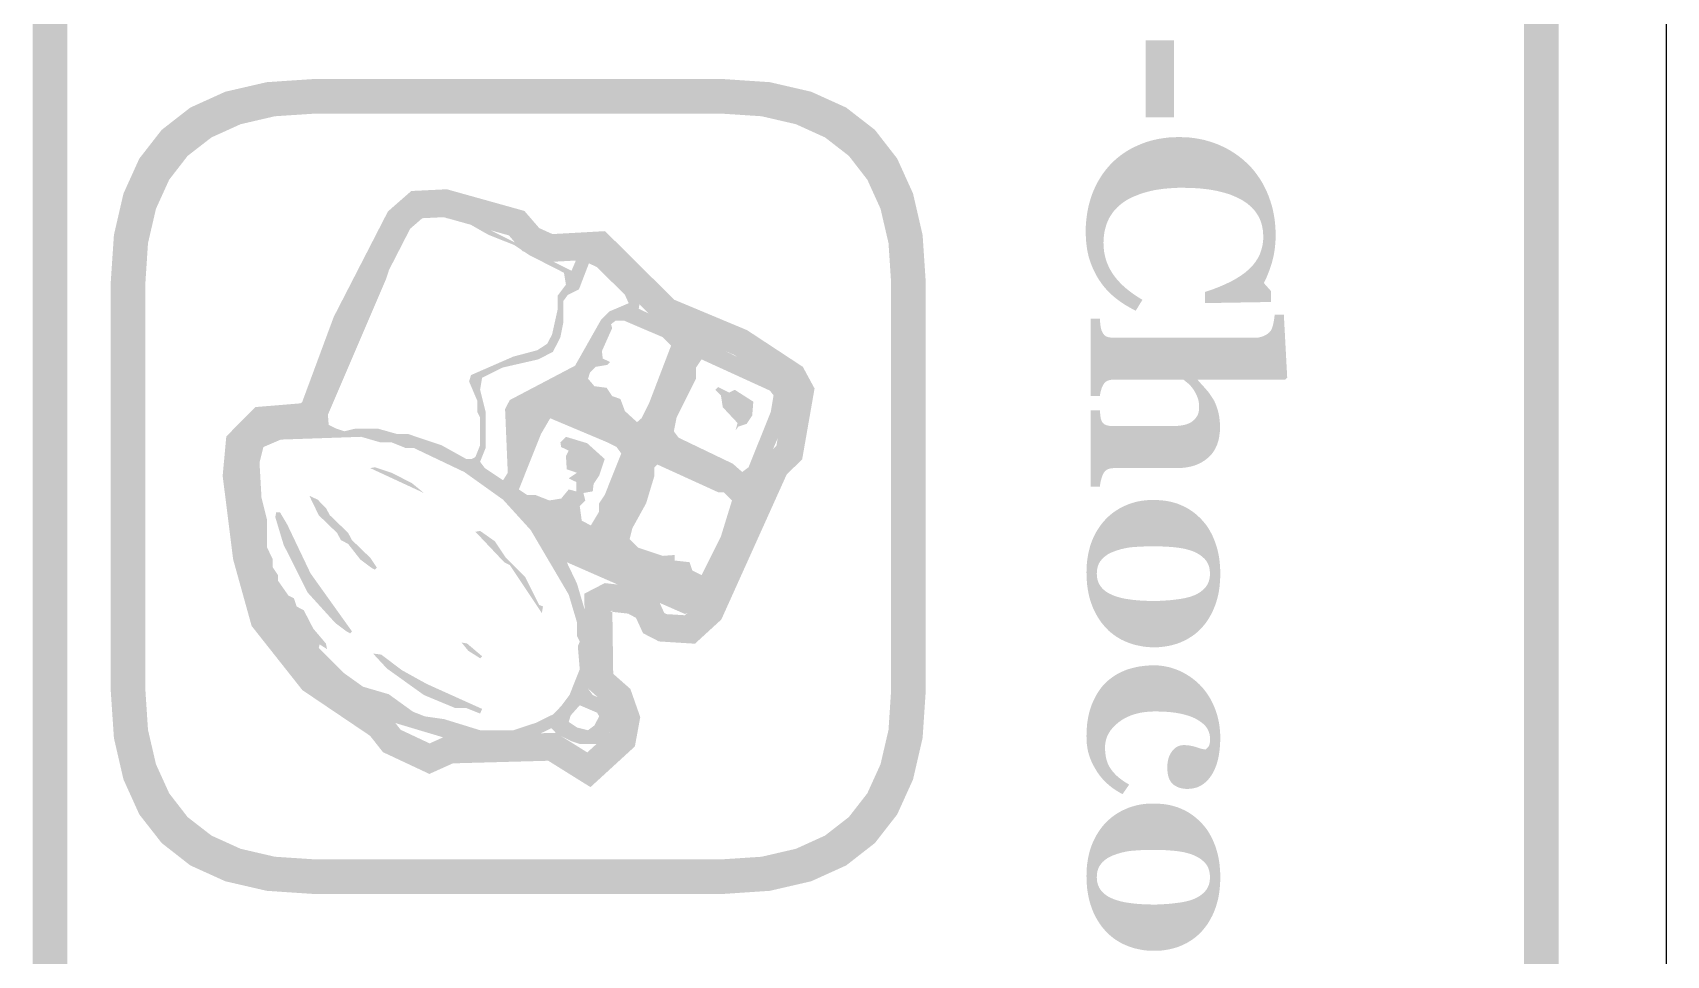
# Model space of a CAD drawing. Header units: millimetres. Extents: x 6 to 297, y 55 to 451.
# Drawn here: x 275.2 to 294.04, y 279.79 to 290.43 of the extents above; entities that cross this region are included whole.
import ezdxf

# ---------------------------------------------------------------- set-up
doc = ezdxf.new("R2010")
doc.units = ezdxf.units.MM
doc.layers.add('CUT', color=1, linetype='Continuous')
doc.layers.add('RASTER', color=7, linetype='Continuous')

msp = doc.modelspace()

# ---------------------------------------------------------------- hatches: boundary and pattern name
at = {"layer": 'RASTER'}
h = msp.add_hatch(color=7, dxfattribs=at)
h.paths.add_polyline_path([(290.6, 316), (291.116, 315.966), (291.563, 315.863), (291.941, 315.691), (292.25, 315.45), (292.491, 315.141), (292.663, 314.763), (292.766, 314.316), (292.8, 313.8), (292.8, 256.6), (292.766, 256.084), (292.662, 255.638), (292.491, 255.259), (292.25, 254.95), (291.941, 254.709), (291.563, 254.537), (291.116, 254.434), (290.6, 254.4), (277.4, 254.4), (276.884, 254.434), (276.438, 254.537), (276.059, 254.709), (275.75, 254.95), (275.509, 255.259), (275.338, 255.638), (275.234, 256.084), (275.2, 256.6), (275.2, 313.8), (275.234, 314.316), (275.338, 314.763), (275.509, 315.141), (275.75, 315.45), (276.059, 315.691), (276.438, 315.863), (276.884, 315.966), (277.4, 316)])
h.paths.add_polyline_path([(290.6, 315.6), (277.4, 315.6), (276.978, 315.572), (276.612, 315.488), (276.303, 315.347), (276.05, 315.15), (275.853, 314.897), (275.713, 314.588), (275.628, 314.222), (275.6, 313.8), (275.6, 256.6), (275.628, 256.178), (275.713, 255.813), (275.853, 255.503), (276.05, 255.25), (276.303, 255.053), (276.612, 254.912), (276.978, 254.828), (277.4, 254.8), (290.6, 254.8), (291.022, 254.828), (291.388, 254.912), (291.697, 255.053), (291.95, 255.25), (292.147, 255.503), (292.287, 255.813), (292.372, 256.178), (292.4, 256.6), (292.4, 313.8), (292.372, 314.222), (292.287, 314.588), (292.147, 314.897), (291.95, 315.15), (291.697, 315.347), (291.388, 315.488), (291.022, 315.572), (290.6, 315.6)], flags=0)
for points in [[(288.037, 289.458), (288.037, 290.346), (288.361, 290.346), (288.361, 289.458)], [(287.344, 288.143), (287.345, 288.2), (287.349, 288.255), (287.355, 288.31), (287.363, 288.364), (287.373, 288.417), (287.386, 288.469), (287.401, 288.52), (287.418, 288.571), (287.438, 288.62), (287.459, 288.667), (287.483, 288.713), (287.509, 288.757), (287.537, 288.8), (287.567, 288.841), (287.599, 288.88), (287.633, 288.918), (287.668, 288.953), (287.706, 288.986), (287.745, 289.018), (287.787, 289.047), (287.83, 289.075), (287.876, 289.101), (287.924, 289.124), (287.973, 289.146), (288.025, 289.166), (288.077, 289.183), (288.131, 289.197), (288.186, 289.209), (288.243, 289.218), (288.3, 289.225), (288.359, 289.228), (288.42, 289.23), (288.479, 289.228), (288.538, 289.225), (288.596, 289.218), (288.652, 289.209), (288.708, 289.197), (288.762, 289.182), (288.815, 289.165), (288.867, 289.146), (288.918, 289.123), (288.967, 289.099), (289.014, 289.073), (289.059, 289.044), (289.103, 289.014), (289.145, 288.981), (289.185, 288.946), (289.224, 288.909), (289.26, 288.871), (289.294, 288.831), (289.325, 288.788), (289.355, 288.745), (289.383, 288.699), (289.408, 288.651), (289.432, 288.602), (289.453, 288.55), (289.472, 288.497), (289.489, 288.444), (289.503, 288.389), (289.514, 288.333), (289.523, 288.277), (289.529, 288.219), (289.533, 288.161), (289.534, 288.102), (289.534, 288.059), (289.532, 288.017), (289.528, 287.977), (289.524, 287.937), (289.518, 287.898), (289.511, 287.86), (289.502, 287.823), (289.493, 287.787), (289.482, 287.752), (289.471, 287.719), (289.46, 287.687), (289.448, 287.656), (289.436, 287.626), (289.424, 287.598), (289.411, 287.572), (289.398, 287.547), (289.479, 287.456), (289.479, 287.328), (288.72, 287.315), (288.72, 287.444), (288.804, 287.472), (288.882, 287.502), (288.954, 287.533), (289.021, 287.565), (289.082, 287.599), (289.137, 287.634), (289.186, 287.67), (289.23, 287.708), (289.268, 287.747), (289.301, 287.789), (289.329, 287.833), (289.352, 287.878), (289.369, 287.926), (289.382, 287.976), (289.39, 288.029), (289.392, 288.083), (289.388, 288.15), (289.377, 288.212), (289.358, 288.271), (289.332, 288.325), (289.297, 288.376), (289.256, 288.422), (289.207, 288.464), (289.15, 288.502), (289.086, 288.535), (289.016, 288.565), (288.94, 288.589), (288.858, 288.609), (288.77, 288.625), (288.676, 288.636), (288.576, 288.643), (288.469, 288.645), (288.409, 288.645), (288.35, 288.642), (288.294, 288.638), (288.24, 288.633), (288.188, 288.626), (288.139, 288.618), (288.092, 288.608), (288.047, 288.596), (288.004, 288.584), (287.963, 288.57), (287.925, 288.555), (287.889, 288.54), (287.855, 288.523), (287.822, 288.506), (287.793, 288.487), (287.765, 288.468), (287.738, 288.446), (287.713, 288.424), (287.69, 288.4), (287.668, 288.375), (287.649, 288.35), (287.631, 288.323), (287.615, 288.296), (287.601, 288.267), (287.589, 288.238), (287.579, 288.208), (287.57, 288.177), (287.562, 288.145), (287.557, 288.113), (287.553, 288.08), (287.55, 288.046), (287.549, 288.011), (287.551, 287.96), (287.556, 287.911), (287.565, 287.864), (287.577, 287.817), (287.593, 287.772), (287.612, 287.729), (287.635, 287.686), (287.661, 287.646), (287.69, 287.606), (287.724, 287.567), (287.76, 287.529), (287.801, 287.492), (287.845, 287.456), (287.892, 287.421), (287.943, 287.387), (287.998, 287.353), (287.921, 287.227), (287.89, 287.243), (287.859, 287.26), (287.829, 287.277), (287.799, 287.295), (287.771, 287.313), (287.743, 287.332), (287.717, 287.351), (287.691, 287.371), (287.666, 287.391), (287.642, 287.413), (287.618, 287.435), (287.596, 287.458), (287.575, 287.481), (287.554, 287.506), (287.534, 287.531), (287.516, 287.557), (287.496, 287.586), (287.478, 287.616), (287.46, 287.647), (287.444, 287.679), (287.429, 287.711), (287.415, 287.744), (287.402, 287.778), (287.39, 287.813), (287.379, 287.848), (287.37, 287.886), (287.362, 287.925), (287.356, 287.965), (287.351, 288.007), (287.347, 288.051), (287.345, 288.096), (287.344, 288.143)], [(287.4, 285.199), (287.4, 286.08), (287.507, 286.08), (287.508, 286.073), (287.508, 286.065), (287.509, 286.057), (287.51, 286.049), (287.511, 286.04), (287.512, 286.031), (287.513, 286.021), (287.514, 286.012), (287.515, 286.002), (287.517, 285.993), (287.518, 285.985), (287.52, 285.977), (287.522, 285.97), (287.524, 285.964), (287.526, 285.958), (287.529, 285.953), (287.533, 285.946), (287.538, 285.939), (287.543, 285.932), (287.549, 285.927), (287.555, 285.922), (287.561, 285.917), (287.568, 285.913), (287.576, 285.91), (287.584, 285.907), (287.593, 285.904), (287.603, 285.902), (287.614, 285.9), (287.626, 285.899), (287.638, 285.898), (287.652, 285.897), (287.667, 285.897), (288.352, 285.897), (288.389, 285.898), (288.423, 285.901), (288.455, 285.905), (288.484, 285.911), (288.511, 285.919), (288.536, 285.929), (288.558, 285.94), (288.578, 285.954), (288.595, 285.969), (288.61, 285.985), (288.623, 286.003), (288.634, 286.022), (288.642, 286.043), (288.648, 286.065), (288.651, 286.089), (288.652, 286.114), (288.652, 286.129), (288.651, 286.143), (288.65, 286.157), (288.648, 286.171), (288.646, 286.184), (288.643, 286.197), (288.639, 286.21), (288.635, 286.223), (288.63, 286.236), (288.625, 286.248), (288.619, 286.261), (288.613, 286.273), (288.607, 286.286), (288.599, 286.298), (288.592, 286.31), (288.584, 286.322), (288.576, 286.332), (288.569, 286.342), (288.561, 286.352), (288.554, 286.36), (288.546, 286.369), (288.539, 286.376), (288.531, 286.384), (288.524, 286.39), (288.516, 286.396), (288.509, 286.402), (288.501, 286.408), (288.495, 286.414), (288.488, 286.419), (288.482, 286.424), (288.475, 286.429), (288.469, 286.433), (287.683, 286.433), (287.67, 286.433), (287.657, 286.433), (287.645, 286.432), (287.634, 286.43), (287.624, 286.428), (287.614, 286.426), (287.605, 286.423), (287.597, 286.42), (287.589, 286.417), (287.582, 286.412), (287.575, 286.407), (287.568, 286.401), (287.562, 286.395), (287.556, 286.387), (287.55, 286.379), (287.545, 286.37), (287.542, 286.365), (287.539, 286.359), (287.536, 286.352), (287.533, 286.345), (287.53, 286.338), (287.527, 286.33), (287.524, 286.321), (287.522, 286.313), (287.519, 286.304), (287.517, 286.295), (287.515, 286.286), (287.513, 286.277), (287.511, 286.269), (287.509, 286.26), (287.508, 286.251), (287.507, 286.243), (287.4, 286.243), (287.4, 287.134), (287.507, 287.134), (287.508, 287.124), (287.508, 287.115), (287.509, 287.105), (287.51, 287.096), (287.511, 287.087), (287.512, 287.078), (287.513, 287.069), (287.514, 287.06), (287.515, 287.051), (287.517, 287.042), (287.518, 287.034), (287.52, 287.026), (287.522, 287.018), (287.524, 287.01), (287.526, 287.003), (287.529, 286.996), (287.534, 286.985), (287.539, 286.974), (287.544, 286.965), (287.55, 286.957), (287.557, 286.949), (287.564, 286.942), (287.571, 286.937), (287.579, 286.932), (287.588, 286.928), (287.597, 286.925), (287.607, 286.922), (287.618, 286.92), (287.629, 286.918), (287.641, 286.916), (287.653, 286.916), (287.667, 286.915), (289.3, 286.915), (289.312, 286.916), (289.324, 286.917), (289.336, 286.918), (289.348, 286.921), (289.361, 286.924), (289.374, 286.928), (289.386, 286.932), (289.4, 286.937), (289.412, 286.943), (289.424, 286.949), (289.435, 286.956), (289.446, 286.964), (289.455, 286.972), (289.464, 286.98), (289.472, 286.989), (289.479, 286.999), (289.483, 287.007), (289.488, 287.015), (289.492, 287.025), (289.496, 287.035), (289.499, 287.046), (289.503, 287.058), (289.506, 287.07), (289.509, 287.084), (289.511, 287.098), (289.514, 287.111), (289.516, 287.124), (289.518, 287.137), (289.519, 287.149), (289.521, 287.161), (289.522, 287.172), (289.523, 287.183), (289.629, 287.183), (289.668, 286.455), (289.644, 286.433), (288.636, 286.433), (288.636, 286.428), (288.649, 286.414), (288.661, 286.4), (288.672, 286.387), (288.684, 286.375), (288.695, 286.362), (288.706, 286.35), (288.716, 286.339), (288.726, 286.327), (288.736, 286.316), (288.747, 286.304), (288.757, 286.291), (288.767, 286.278), (288.777, 286.264), (288.787, 286.249), (288.797, 286.234), (288.808, 286.218), (288.816, 286.204), (288.825, 286.189), (288.833, 286.173), (288.84, 286.156), (288.848, 286.137), (288.855, 286.118), (288.861, 286.098), (288.868, 286.077), (288.874, 286.055), (288.879, 286.032), (288.883, 286.009), (288.886, 285.986), (288.889, 285.962), (288.891, 285.938), (288.892, 285.914), (288.893, 285.888), (288.891, 285.831), (288.884, 285.777), (288.874, 285.727), (288.859, 285.681), (288.839, 285.638), (288.816, 285.599), (288.788, 285.563), (288.756, 285.532), (288.721, 285.504), (288.683, 285.48), (288.642, 285.459), (288.599, 285.442), (288.552, 285.429), (288.503, 285.42), (288.452, 285.414), (288.398, 285.412), (287.68, 285.412), (287.667, 285.412), (287.654, 285.411), (287.642, 285.41), (287.631, 285.408), (287.621, 285.406), (287.611, 285.403), (287.602, 285.4), (287.593, 285.396), (287.586, 285.392), (287.578, 285.386), (287.571, 285.38), (287.564, 285.373), (287.558, 285.365), (287.552, 285.356), (287.547, 285.347), (287.542, 285.336), (287.539, 285.33), (287.536, 285.323), (287.534, 285.316), (287.531, 285.308), (287.529, 285.301), (287.526, 285.293), (287.524, 285.286), (287.522, 285.278), (287.519, 285.269), (287.517, 285.261), (287.515, 285.251), (287.514, 285.242), (287.512, 285.232), (287.51, 285.221), (287.508, 285.21), (287.507, 285.199)], [(287.353, 282.32), (287.354, 282.37), (287.357, 282.419), (287.361, 282.466), (287.368, 282.512), (287.376, 282.556), (287.386, 282.599), (287.399, 282.64), (287.412, 282.68), (287.428, 282.718), (287.445, 282.754), (287.463, 282.789), (287.483, 282.822), (287.503, 282.853), (287.526, 282.883), (287.549, 282.911), (287.574, 282.937), (287.601, 282.961), (287.629, 282.984), (287.658, 283.005), (287.688, 283.025), (287.719, 283.043), (287.752, 283.06), (287.785, 283.074), (287.82, 283.088), (287.856, 283.099), (287.893, 283.109), (287.93, 283.118), (287.969, 283.125), (288.008, 283.13), (288.048, 283.134), (288.088, 283.137), (288.129, 283.138), (288.167, 283.137), (288.205, 283.134), (288.242, 283.129), (288.278, 283.122), (288.314, 283.114), (288.35, 283.103), (288.385, 283.091), (288.42, 283.077), (288.453, 283.061), (288.486, 283.044), (288.518, 283.025), (288.549, 283.005), (288.578, 282.984), (288.607, 282.961), (288.635, 282.937), (288.661, 282.912), (288.687, 282.884), (288.712, 282.855), (288.735, 282.824), (288.757, 282.792), (288.778, 282.758), (288.797, 282.722), (288.815, 282.685), (288.832, 282.646), (288.847, 282.606), (288.86, 282.565), (288.871, 282.522), (288.88, 282.479), (288.887, 282.435), (288.892, 282.389), (288.895, 282.343), (288.896, 282.295), (288.894, 282.23), (288.889, 282.167), (288.881, 282.109), (288.87, 282.054), (288.856, 282.002), (288.838, 281.954), (288.818, 281.91), (288.794, 281.869), (288.767, 281.832), (288.738, 281.8), (288.707, 281.773), (288.674, 281.751), (288.639, 281.734), (288.601, 281.722), (288.561, 281.715), (288.519, 281.712), (288.493, 281.713), (288.469, 281.716), (288.446, 281.72), (288.424, 281.726), (288.403, 281.734), (288.384, 281.744), (288.366, 281.755), (288.349, 281.768), (288.334, 281.783), (288.321, 281.801), (288.31, 281.821), (288.301, 281.844), (288.294, 281.869), (288.289, 281.897), (288.286, 281.927), (288.285, 281.96), (288.286, 281.987), (288.288, 282.012), (288.292, 282.037), (288.298, 282.061), (288.305, 282.083), (288.314, 282.104), (288.325, 282.125), (288.338, 282.144), (288.351, 282.161), (288.366, 282.176), (288.382, 282.189), (288.398, 282.199), (288.416, 282.207), (288.435, 282.213), (288.454, 282.216), (288.475, 282.218), (288.493, 282.217), (288.511, 282.216), (288.529, 282.214), (288.547, 282.212), (288.564, 282.208), (288.582, 282.204), (288.6, 282.2), (288.617, 282.194), (288.634, 282.189), (288.65, 282.184), (288.665, 282.179), (288.679, 282.175), (288.692, 282.172), (288.704, 282.17), (288.715, 282.168), (288.724, 282.166), (288.731, 282.17), (288.737, 282.175), (288.742, 282.18), (288.747, 282.185), (288.752, 282.19), (288.757, 282.195), (288.761, 282.201), (288.765, 282.207), (288.768, 282.214), (288.771, 282.222), (288.773, 282.23), (288.775, 282.239), (288.776, 282.249), (288.778, 282.26), (288.778, 282.272), (288.778, 282.285), (288.778, 282.301), (288.776, 282.317), (288.774, 282.333), (288.771, 282.348), (288.766, 282.363), (288.761, 282.377), (288.755, 282.391), (288.748, 282.405), (288.739, 282.419), (288.729, 282.432), (288.718, 282.445), (288.705, 282.457), (288.691, 282.47), (288.675, 282.482), (288.658, 282.494), (288.639, 282.506), (288.62, 282.517), (288.6, 282.528), (288.577, 282.538), (288.554, 282.547), (288.528, 282.556), (288.501, 282.564), (288.473, 282.572), (288.443, 282.579), (288.411, 282.585), (288.378, 282.591), (288.344, 282.595), (288.307, 282.599), (288.27, 282.602), (288.23, 282.604), (288.19, 282.605), (288.147, 282.606), (288.083, 282.604), (288.023, 282.598), (287.966, 282.589), (287.912, 282.575), (287.861, 282.558), (287.813, 282.537), (287.768, 282.512), (287.727, 282.483), (287.689, 282.452), (287.657, 282.419), (287.629, 282.385), (287.607, 282.349), (287.589, 282.312), (287.577, 282.273), (287.569, 282.233), (287.567, 282.191), (287.568, 282.152), (287.572, 282.114), (287.577, 282.079), (287.585, 282.045), (287.595, 282.014), (287.608, 281.985), (287.623, 281.958), (287.64, 281.933), (287.659, 281.909), (287.68, 281.886), (287.702, 281.864), (287.727, 281.842), (287.754, 281.821), (287.782, 281.801), (287.813, 281.781), (287.845, 281.762), (287.769, 281.652), (287.747, 281.664), (287.725, 281.676), (287.704, 281.689), (287.684, 281.702), (287.663, 281.716), (287.644, 281.73), (287.625, 281.745), (287.606, 281.761), (287.588, 281.777), (287.57, 281.794), (287.553, 281.811), (287.536, 281.83), (287.52, 281.849), (287.504, 281.869), (287.489, 281.89), (287.475, 281.911), (287.46, 281.935), (287.447, 281.958), (287.434, 281.981), (287.422, 282.004), (287.411, 282.028), (287.401, 282.052), (287.392, 282.075), (287.384, 282.099), (287.377, 282.123), (287.37, 282.148), (287.365, 282.175), (287.361, 282.202), (287.357, 282.23), (287.355, 282.259), (287.354, 282.289), (287.353, 282.32)]]:
    msp.add_hatch(color=7, dxfattribs=at).paths.add_polyline_path(points)
h = msp.add_hatch(color=7, dxfattribs=at)
h.paths.add_polyline_path([(283.15, 289.9), (283.701, 289.863), (284.178, 289.753), (284.582, 289.57), (284.913, 289.313), (285.17, 288.982), (285.353, 288.578), (285.463, 288.101), (285.5, 287.55), (285.5, 282.85), (285.463, 282.299), (285.353, 281.822), (285.17, 281.418), (284.913, 281.088), (284.582, 280.83), (284.178, 280.647), (283.701, 280.537), (283.15, 280.5), (278.45, 280.5), (277.899, 280.537), (277.422, 280.647), (277.018, 280.83), (276.688, 281.088), (276.43, 281.418), (276.247, 281.822), (276.137, 282.299), (276.1, 282.85), (276.1, 287.55), (276.137, 288.101), (276.247, 288.578), (276.43, 288.982), (276.688, 289.313), (277.018, 289.57), (277.422, 289.753), (277.899, 289.863), (278.45, 289.9)])
h.paths.add_polyline_path([(283.15, 289.5), (278.45, 289.5), (277.993, 289.47), (277.597, 289.378), (277.262, 289.226), (276.987, 289.013), (276.774, 288.738), (276.622, 288.403), (276.53, 288.007), (276.5, 287.55), (276.5, 282.85), (276.53, 282.393), (276.622, 281.997), (276.774, 281.662), (276.987, 281.387), (277.262, 281.174), (277.597, 281.022), (277.993, 280.93), (278.45, 280.9), (283.15, 280.9), (283.607, 280.93), (284.003, 281.022), (284.338, 281.174), (284.613, 281.388), (284.826, 281.662), (284.978, 281.997), (285.07, 282.393), (285.1, 282.85), (285.1, 287.55), (285.07, 288.007), (284.978, 288.403), (284.826, 288.738), (284.613, 289.013), (284.338, 289.226), (284.003, 289.378), (283.607, 289.47), (283.15, 289.5)], flags=0)
h = msp.add_hatch(color=7, dxfattribs=at)
h.paths.add_polyline_path([(284.217, 286.33), (284.074, 285.512), (283.896, 285.34), (283.142, 283.666), (282.838, 283.387), (282.423, 283.413), (282.239, 283.508), (282.158, 283.685), (282.067, 283.734), (281.859, 283.757), (281.885, 283.77), (281.895, 283.04), (282.093, 282.865), (282.207, 282.54), (282.145, 282.202), (281.633, 281.733), (281.146, 282.037), (280.046, 282.007), (279.775, 281.885), (279.24, 282.136), (279.091, 282.325), (278.31, 282.852), (277.725, 283.592), (277.512, 284.359), (277.391, 285.323), (277.433, 285.778), (277.77, 286.116), (278.289, 286.159), (278.307, 286.171), (278.672, 287.156), (279.297, 288.372), (279.566, 288.608), (279.976, 288.628), (280.871, 288.378), (281.042, 288.18), (281.195, 288.111), (281.801, 288.145), (282.599, 287.354), (283.439, 287.003), (284.082, 286.58)])
h.paths.add_polyline_path([(283.883, 286.276), (283.839, 286.357), (283.288, 286.719), (282.418, 287.083), (281.677, 287.818), (281.135, 287.788), (280.846, 287.917), (280.692, 288.096), (279.94, 288.306), (279.693, 288.294), (279.553, 288.172), (278.965, 287.026), (278.571, 285.962), (278.397, 285.847), (277.914, 285.806), (277.741, 285.633), (277.712, 285.329), (277.827, 284.422), (278.016, 283.74), (278.53, 283.089), (279.312, 282.562), (279.444, 282.394), (279.778, 282.237), (279.973, 282.325), (281.234, 282.359), (281.596, 282.133), (281.85, 282.366), (281.877, 282.514), (281.819, 282.68), (281.577, 282.894), (281.562, 283.964), (281.798, 284.086), (282.164, 284.045), (282.405, 283.916), (282.484, 283.741), (282.51, 283.728), (282.722, 283.715), (282.877, 283.858), (283.629, 285.528), (283.777, 285.67), (283.883, 286.276)], flags=0)
h = msp.add_hatch(color=7, dxfattribs=at)
h.paths.add_polyline_path([(283.957, 286.306), (283.967, 286.188), (283.839, 285.868), (283.105, 284.145), (282.923, 283.816), (282.722, 283.73), (281.359, 284.327), (281.477, 284.081), (281.637, 283.539), (281.669, 283.124), (281.605, 282.868), (281.659, 282.795), (281.838, 282.718), (281.892, 282.645), (281.892, 282.453), (281.806, 282.284), (281.701, 282.23), (281.509, 282.23), (281.414, 282.262), (281.244, 282.348), (281.181, 282.412), (280.871, 282.262), (280.711, 282.23), (280.36, 282.23), (280.296, 282.262), (279.977, 282.294), (279.339, 282.485), (279.042, 282.635), (278.595, 282.954), (278.244, 283.306), (278.053, 283.593), (277.871, 283.953), (277.775, 284.273), (277.743, 284.592), (277.711, 284.656), (277.711, 284.847), (277.647, 285.166), (277.647, 285.613), (277.733, 285.782), (277.935, 285.9), (278.445, 285.9), (278.487, 285.923), (278.86, 286.826), (279.285, 287.742), (279.307, 287.688), (279.275, 287.592), (278.605, 286.028), (278.614, 285.91), (278.701, 285.868), (278.796, 285.837), (278.924, 285.868), (279.179, 285.868), (279.403, 285.805), (279.53, 285.805), (279.913, 285.677), (280.201, 285.517), (280.264, 285.517), (280.306, 285.54), (280.36, 285.677), (280.36, 285.996), (280.328, 286.06), (280.328, 286.188), (280.233, 286.411), (280.255, 286.485), (280.743, 286.698), (281.021, 286.772), (281.136, 286.848), (281.19, 286.954), (281.254, 287.241), (281.254, 287.401), (281.35, 287.528), (281.327, 287.665), (280.925, 287.87), (280.753, 287.985), (280.456, 288.103), (280.233, 288.23), (280.073, 288.294), (279.977, 288.294), (279.85, 288.358), (279.754, 288.358), (279.648, 288.304), (279.553, 288.208), (279.317, 287.761), (279.339, 287.879), (279.521, 288.24), (279.617, 288.336), (279.722, 288.39), (279.913, 288.39), (280.201, 288.294), (281.414, 287.688), (281.5, 287.889), (281.669, 287.911), (281.851, 287.774), (281.883, 287.71), (282.093, 287.506), (282.202, 287.327), (282.189, 287.251), (283.817, 286.453), (283.913, 286.389)])
h.paths.add_polyline_path([(283.744, 286.252), (283.702, 286.306), (282.914, 286.666), (282.85, 286.571), (282.85, 286.443), (282.626, 285.996), (282.594, 285.837), (282.649, 285.763), (283.274, 285.463), (283.383, 285.367), (283.456, 285.422), (283.712, 286.06)], flags=0)
h.paths.add_polyline_path([(283.511, 286.178), (283.498, 286.019), (283.434, 285.923), (283.338, 285.891), (283.306, 285.846), (283.329, 285.932), (283.159, 286.114), (283.137, 286.252), (283.073, 286.315), (283.105, 286.347), (283.233, 286.283), (283.297, 286.315)], flags=0)
h.paths.add_polyline_path([(283.265, 285.039), (283.169, 285.134), (283.105, 285.134), (282.403, 285.454), (282.371, 285.422), (282.371, 285.326), (282.275, 285.007), (282.116, 284.719), (282.084, 284.592), (282.18, 284.496), (282.467, 284.4), (282.604, 284.41), (282.604, 284.346), (282.776, 284.327), (282.808, 284.231), (282.914, 284.177), (283.137, 284.624)], flags=0)
h.paths.add_polyline_path([(282.563, 286.826), (282.467, 286.922), (282.02, 287.113), (281.924, 287.113), (281.87, 287.072), (281.883, 287.027), (281.765, 286.762), (281.774, 286.676), (281.86, 286.635), (281.828, 286.603), (281.691, 286.58), (281.627, 286.516), (281.605, 286.443), (281.678, 286.357), (281.819, 286.338), (281.883, 286.242), (281.978, 286.21), (282.03, 286.07), (282.17, 285.942), (282.221, 285.987), (282.307, 286.156)], flags=0)
h.paths.add_polyline_path([(282.074, 287.314), (282.03, 287.41), (281.71, 287.729), (281.615, 287.774), (281.5, 287.474), (281.372, 287.41), (281.318, 287.337), (281.318, 287.081), (281.286, 286.922), (281.2, 286.753), (281.031, 286.666), (280.616, 286.571), (280.383, 286.453), (280.36, 286.315), (280.424, 286.06), (280.424, 285.645), (280.36, 285.485), (280.415, 285.412), (280.625, 285.272), (280.679, 285.358), (280.648, 286.092), (280.702, 286.197), (281.455, 286.593), (281.755, 287.123), (281.851, 287.219)], flags=0)
h.paths.add_polyline_path([(281.988, 285.581), (281.934, 285.655), (281.828, 285.709), (281.168, 285.987), (281.062, 285.805), (280.807, 285.166), (280.903, 285.102), (280.999, 285.102), (281.158, 285.039), (281.295, 285.061), (281.382, 285.166), (281.468, 285.144), (281.468, 285.252), (281.382, 285.294), (281.477, 285.358), (281.359, 285.399), (281.35, 285.549), (281.382, 285.613), (281.295, 285.655), (281.286, 285.709), (281.35, 285.773), (281.595, 285.699), (281.797, 285.517), (281.733, 285.326), (281.669, 285.23), (281.659, 285.144), (281.551, 285.125), (281.573, 285.039), (281.509, 284.975), (281.532, 284.806), (281.637, 284.751), (281.733, 284.911), (281.733, 285.007), (281.797, 285.102)], flags=0)
h.paths.add_polyline_path([(281.733, 282.549), (281.71, 282.591), (281.509, 282.677), (281.404, 282.559), (281.382, 282.485), (281.477, 282.421), (281.605, 282.389), (281.678, 282.444)], flags=0)
h.paths.add_polyline_path([(281.509, 283.411), (281.477, 283.475), (281.477, 283.634), (281.382, 283.953), (280.944, 284.697), (280.625, 285.048), (280.178, 285.367), (279.594, 285.645), (279.498, 285.645), (279.339, 285.709), (279.211, 285.709), (278.988, 285.773), (278.062, 285.741), (277.861, 285.655), (277.816, 285.476), (277.839, 285.071), (277.903, 284.815), (277.903, 284.496), (277.966, 284.368), (277.966, 284.273), (278.03, 284.177), (278.03, 284.113), (278.148, 283.944), (278.212, 283.912), (278.244, 283.816), (278.327, 283.772), (278.436, 283.561), (278.582, 283.389), (278.595, 283.325), (278.509, 283.379), (278.499, 283.337), (278.787, 283.05), (279.01, 282.891), (279.307, 282.804), (279.585, 282.603), (279.722, 282.549), (279.945, 282.517), (280.36, 282.389), (280.743, 282.389), (281.008, 282.476), (281.2, 282.571), (281.295, 282.667), (281.391, 282.795), (281.509, 283.092), (281.487, 283.357)], flags=0)
h.paths.add_polyline_path([(281.085, 283.816), (281.072, 283.74), (280.702, 284.295), (280.638, 284.327), (280.306, 284.678), (280.36, 284.688), (280.529, 284.569), (280.657, 284.378), (280.881, 284.155), (281.04, 283.835)], flags=0)
h.paths.add_polyline_path([(280.383, 283.242), (280.36, 283.219), (280.223, 283.306), (280.146, 283.401), (280.21, 283.389)], flags=0)
h.paths.add_polyline_path([(280.383, 282.635), (280.36, 282.581), (280.201, 282.645), (280.073, 282.645), (279.712, 282.795), (279.285, 283.101), (279.125, 283.274), (279.221, 283.261), (279.457, 283.082), (279.744, 282.923)], flags=0)
h.paths.add_polyline_path([(279.712, 285.125), (279.093, 285.412), (279.147, 285.422), (279.339, 285.358), (279.572, 285.24)], flags=0)
h.paths.add_polyline_path([(279.17, 284.263), (279.147, 284.241), (279.106, 284.263), (278.978, 284.359), (278.838, 284.538), (278.755, 284.582), (278.71, 284.665), (278.499, 284.869), (278.391, 285.093), (278.487, 285.048), (278.582, 284.952), (278.627, 284.869), (278.838, 284.665), (278.882, 284.582), (279.093, 284.378)], flags=0)
h.paths.add_polyline_path([(278.882, 283.529), (278.86, 283.507), (278.819, 283.529), (278.691, 283.625), (278.372, 283.976), (278.094, 284.528), (277.998, 284.847), (278.008, 284.901), (278.053, 284.901), (278.136, 284.761), (278.404, 284.199)], flags=0)
h = msp.add_hatch(color=7, dxfattribs=at)
h.paths.add_polyline_path([(288.68, 283.568), (288.654, 283.542), (288.627, 283.517), (288.599, 283.494), (288.569, 283.473), (288.538, 283.453), (288.506, 283.434), (288.473, 283.418), (288.439, 283.403), (288.403, 283.389), (288.367, 283.378), (288.33, 283.368), (288.292, 283.36), (288.254, 283.354), (288.214, 283.349), (288.175, 283.346), (288.134, 283.346), (288.094, 283.346), (288.054, 283.349), (288.015, 283.353), (287.976, 283.36), (287.938, 283.368), (287.9, 283.377), (287.863, 283.389), (287.827, 283.402), (287.792, 283.417), (287.757, 283.433), (287.725, 283.452), (287.693, 283.471), (287.663, 283.493), (287.634, 283.516), (287.606, 283.54), (287.58, 283.567), (287.554, 283.596), (287.528, 283.627), (287.505, 283.66), (287.483, 283.694), (287.463, 283.729), (287.444, 283.765), (287.427, 283.803), (287.412, 283.843), (287.398, 283.884), (287.386, 283.926), (287.376, 283.97), (287.368, 284.015), (287.361, 284.061), (287.357, 284.109), (287.354, 284.159), (287.353, 284.21), (287.354, 284.254), (287.356, 284.297), (287.36, 284.34), (287.366, 284.381), (287.373, 284.422), (287.382, 284.462), (287.392, 284.501), (287.404, 284.539), (287.418, 284.576), (287.433, 284.612), (287.45, 284.646), (287.468, 284.68), (287.489, 284.713), (287.51, 284.744), (287.533, 284.775), (287.558, 284.804), (287.583, 284.832), (287.61, 284.857), (287.638, 284.881), (287.668, 284.904), (287.699, 284.925), (287.731, 284.945), (287.765, 284.963), (287.801, 284.98), (287.837, 284.995), (287.875, 285.008), (287.914, 285.02), (287.954, 285.029), (287.994, 285.036), (288.036, 285.041), (288.079, 285.044), (288.124, 285.045), (288.167, 285.044), (288.209, 285.041), (288.25, 285.037), (288.29, 285.031), (288.328, 285.023), (288.365, 285.013), (288.402, 285.002), (288.436, 284.988), (288.47, 284.973), (288.503, 284.957), (288.535, 284.938), (288.566, 284.918), (288.596, 284.896), (288.625, 284.872), (288.653, 284.846), (288.68, 284.819), (288.705, 284.791), (288.729, 284.762), (288.751, 284.731), (288.771, 284.698), (288.79, 284.664), (288.808, 284.628), (288.824, 284.591), (288.839, 284.552), (288.852, 284.511), (288.864, 284.47), (288.874, 284.427), (288.882, 284.384), (288.888, 284.339), (288.892, 284.292), (288.895, 284.245), (288.896, 284.197), (288.895, 284.146), (288.892, 284.097), (288.888, 284.05), (288.882, 284.004), (288.874, 283.959), (288.864, 283.917), (288.852, 283.875), (288.839, 283.835), (288.824, 283.797), (288.808, 283.76), (288.79, 283.725), (288.771, 283.691), (288.751, 283.658), (288.729, 283.627), (288.705, 283.597), (288.68, 283.568)])
h.paths.add_polyline_path([(287.665, 283.943), (287.686, 283.935), (287.708, 283.928), (287.732, 283.921), (287.756, 283.915), (287.781, 283.909), (287.808, 283.904), (287.836, 283.9), (287.864, 283.896), (287.894, 283.892), (287.925, 283.889), (287.958, 283.886), (287.991, 283.884), (288.026, 283.882), (288.062, 283.881), (288.099, 283.88), (288.137, 283.88), (288.163, 283.88), (288.19, 283.881), (288.218, 283.882), (288.247, 283.884), (288.276, 283.886), (288.307, 283.888), (288.339, 283.891), (288.371, 283.895), (288.403, 283.899), (288.434, 283.903), (288.462, 283.908), (288.489, 283.913), (288.514, 283.919), (288.538, 283.925), (288.559, 283.932), (288.579, 283.939), (288.602, 283.948), (288.623, 283.958), (288.643, 283.969), (288.662, 283.981), (288.679, 283.993), (288.695, 284.007), (288.71, 284.021), (288.724, 284.036), (288.737, 284.052), (288.747, 284.069), (288.756, 284.088), (288.764, 284.107), (288.77, 284.127), (288.774, 284.148), (288.776, 284.17), (288.777, 284.194), (288.776, 284.219), (288.773, 284.243), (288.769, 284.266), (288.763, 284.287), (288.755, 284.307), (288.745, 284.326), (288.733, 284.344), (288.72, 284.36), (288.705, 284.375), (288.689, 284.389), (288.672, 284.403), (288.654, 284.415), (288.635, 284.427), (288.615, 284.437), (288.594, 284.447), (288.572, 284.456), (288.551, 284.463), (288.528, 284.47), (288.505, 284.476), (288.481, 284.482), (288.456, 284.487), (288.431, 284.491), (288.404, 284.495), (288.376, 284.498), (288.348, 284.501), (288.32, 284.503), (288.291, 284.505), (288.262, 284.507), (288.233, 284.508), (288.203, 284.509), (288.173, 284.51), (288.143, 284.51), (288.104, 284.51), (288.066, 284.509), (288.031, 284.509), (287.997, 284.507), (287.965, 284.506), (287.934, 284.504), (287.905, 284.502), (287.878, 284.5), (287.852, 284.497), (287.826, 284.493), (287.8, 284.488), (287.773, 284.482), (287.747, 284.476), (287.721, 284.468), (287.694, 284.459), (287.668, 284.45), (287.646, 284.441), (287.625, 284.431), (287.605, 284.421), (287.587, 284.409), (287.569, 284.396), (287.553, 284.383), (287.538, 284.369), (287.525, 284.353), (287.512, 284.337), (287.501, 284.32), (287.492, 284.301), (287.485, 284.282), (287.479, 284.261), (287.475, 284.24), (287.473, 284.217), (287.472, 284.194), (287.473, 284.172), (287.475, 284.151), (287.479, 284.131), (287.484, 284.112), (287.491, 284.094), (287.499, 284.076), (287.509, 284.059), (287.521, 284.043), (287.534, 284.027), (287.548, 284.013), (287.564, 283.999), (287.581, 283.986), (287.6, 283.974), (287.62, 283.963), (287.642, 283.953), (287.665, 283.943)], flags=0)
h = msp.add_hatch(color=7, dxfattribs=at)
h.paths.add_polyline_path([(288.68, 280.067), (288.654, 280.041), (288.627, 280.016), (288.599, 279.993), (288.569, 279.972), (288.538, 279.952), (288.506, 279.933), (288.473, 279.917), (288.439, 279.902), (288.403, 279.888), (288.367, 279.877), (288.33, 279.867), (288.292, 279.859), (288.254, 279.853), (288.214, 279.848), (288.175, 279.845), (288.134, 279.845), (288.094, 279.845), (288.054, 279.848), (288.015, 279.852), (287.976, 279.859), (287.938, 279.867), (287.9, 279.876), (287.863, 279.888), (287.827, 279.901), (287.792, 279.916), (287.757, 279.932), (287.725, 279.951), (287.693, 279.97), (287.663, 279.992), (287.634, 280.015), (287.606, 280.039), (287.58, 280.066), (287.554, 280.095), (287.528, 280.126), (287.505, 280.159), (287.483, 280.193), (287.463, 280.228), (287.444, 280.264), (287.427, 280.302), (287.412, 280.342), (287.398, 280.383), (287.386, 280.425), (287.376, 280.469), (287.368, 280.514), (287.361, 280.56), (287.357, 280.608), (287.354, 280.658), (287.353, 280.709), (287.354, 280.753), (287.356, 280.796), (287.36, 280.839), (287.366, 280.88), (287.373, 280.921), (287.382, 280.961), (287.392, 281), (287.404, 281.038), (287.418, 281.075), (287.433, 281.111), (287.45, 281.145), (287.468, 281.179), (287.489, 281.212), (287.51, 281.244), (287.533, 281.274), (287.558, 281.304), (287.583, 281.331), (287.61, 281.356), (287.638, 281.38), (287.668, 281.403), (287.699, 281.424), (287.731, 281.444), (287.765, 281.462), (287.801, 281.479), (287.837, 281.494), (287.875, 281.507), (287.914, 281.519), (287.954, 281.528), (287.994, 281.535), (288.036, 281.54), (288.079, 281.543), (288.124, 281.544), (288.167, 281.543), (288.209, 281.54), (288.25, 281.536), (288.29, 281.53), (288.328, 281.522), (288.365, 281.512), (288.402, 281.501), (288.436, 281.487), (288.47, 281.472), (288.503, 281.456), (288.535, 281.437), (288.566, 281.417), (288.596, 281.395), (288.625, 281.371), (288.653, 281.345), (288.68, 281.318), (288.705, 281.29), (288.729, 281.261), (288.751, 281.23), (288.771, 281.197), (288.79, 281.163), (288.808, 281.127), (288.824, 281.09), (288.839, 281.051), (288.852, 281.011), (288.864, 280.969), (288.874, 280.926), (288.882, 280.883), (288.888, 280.838), (288.892, 280.791), (288.895, 280.744), (288.896, 280.696), (288.895, 280.645), (288.892, 280.596), (288.888, 280.549), (288.882, 280.503), (288.874, 280.458), (288.864, 280.416), (288.852, 280.374), (288.839, 280.335), (288.824, 280.296), (288.808, 280.259), (288.79, 280.224), (288.771, 280.19), (288.751, 280.157), (288.729, 280.126), (288.705, 280.096), (288.68, 280.067)])
h.paths.add_polyline_path([(287.665, 280.442), (287.686, 280.434), (287.708, 280.427), (287.732, 280.42), (287.756, 280.414), (287.781, 280.408), (287.808, 280.403), (287.836, 280.399), (287.864, 280.395), (287.894, 280.391), (287.925, 280.388), (287.958, 280.385), (287.991, 280.383), (288.026, 280.381), (288.062, 280.38), (288.099, 280.379), (288.137, 280.379), (288.163, 280.379), (288.19, 280.38), (288.218, 280.381), (288.247, 280.383), (288.276, 280.385), (288.307, 280.387), (288.339, 280.39), (288.371, 280.394), (288.403, 280.398), (288.434, 280.402), (288.462, 280.407), (288.489, 280.412), (288.514, 280.418), (288.538, 280.424), (288.559, 280.431), (288.579, 280.438), (288.602, 280.447), (288.623, 280.457), (288.643, 280.468), (288.662, 280.48), (288.679, 280.492), (288.695, 280.506), (288.71, 280.52), (288.724, 280.535), (288.737, 280.551), (288.747, 280.568), (288.756, 280.587), (288.764, 280.606), (288.77, 280.626), (288.774, 280.647), (288.776, 280.669), (288.777, 280.693), (288.776, 280.718), (288.773, 280.742), (288.769, 280.765), (288.763, 280.786), (288.755, 280.806), (288.745, 280.825), (288.733, 280.843), (288.72, 280.859), (288.705, 280.874), (288.689, 280.888), (288.672, 280.902), (288.654, 280.914), (288.635, 280.926), (288.615, 280.936), (288.594, 280.946), (288.572, 280.955), (288.551, 280.962), (288.528, 280.969), (288.505, 280.975), (288.481, 280.981), (288.456, 280.986), (288.431, 280.99), (288.404, 280.994), (288.376, 280.997), (288.348, 281), (288.32, 281.002), (288.291, 281.005), (288.262, 281.006), (288.233, 281.007), (288.203, 281.008), (288.173, 281.009), (288.143, 281.009), (288.104, 281.009), (288.066, 281.008), (288.031, 281.008), (287.997, 281.007), (287.965, 281.005), (287.934, 281.003), (287.905, 281.001), (287.878, 280.999), (287.852, 280.996), (287.826, 280.992), (287.8, 280.987), (287.773, 280.981), (287.747, 280.975), (287.721, 280.967), (287.694, 280.958), (287.668, 280.949), (287.646, 280.94), (287.625, 280.93), (287.605, 280.92), (287.587, 280.908), (287.569, 280.895), (287.553, 280.882), (287.538, 280.868), (287.525, 280.852), (287.512, 280.836), (287.501, 280.819), (287.492, 280.8), (287.485, 280.781), (287.479, 280.76), (287.475, 280.739), (287.473, 280.716), (287.472, 280.693), (287.473, 280.671), (287.475, 280.65), (287.479, 280.63), (287.484, 280.611), (287.491, 280.593), (287.499, 280.575), (287.509, 280.558), (287.521, 280.542), (287.534, 280.526), (287.548, 280.512), (287.564, 280.498), (287.581, 280.485), (287.6, 280.473), (287.62, 280.462), (287.642, 280.452), (287.665, 280.442)], flags=0)

# ---------------------------------------------------------------- linework, layer by layer
at = {"layer": 'CUT'}
msp.add_lwpolyline([(294.04, 314.201), (294.04, 256.199)], dxfattribs=at)

doc.saveas('drawing.dxf')
